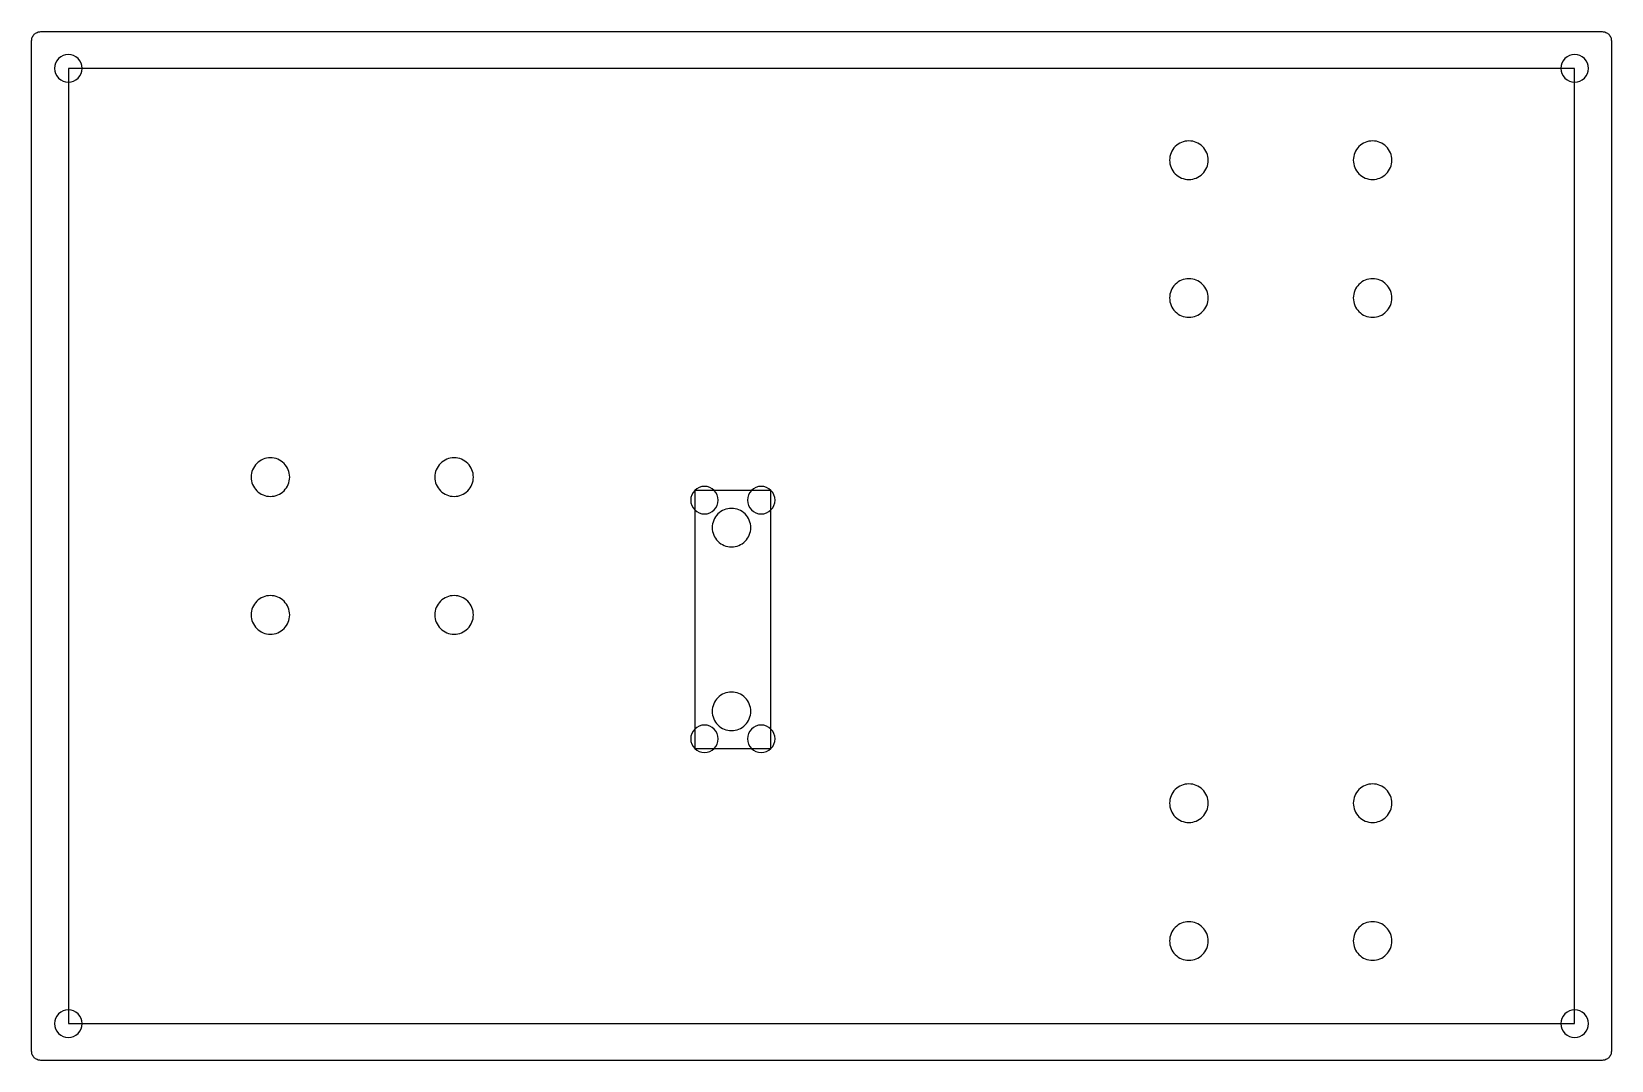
# Model space of a CAD drawing. Extents: x 0 to 172, y 0 to 112.
import ezdxf

# ---------------------------------------------------------------- set-up
doc = ezdxf.new("R2010")
doc.units = 0
doc.layers.add('LAYER_1', color=18, linetype='CONTINUOUS')

msp = doc.modelspace()

# ---------------------------------------------------------------- linework, layer by layer
at = {"layer": 'LAYER_1'}
for points in [[(1, 112), (171, 112), (171.1, 111.99), (171.2, 111.98), (171.3, 111.96), (171.39, 111.92), (171.48, 111.88), (171.56, 111.83), (171.64, 111.77), (171.71, 111.71), (171.77, 111.64), (171.83, 111.56), (171.88, 111.48), (171.92, 111.39), (171.96, 111.3), (171.98, 111.2), (171.99, 111.1), (172, 111), (172, 1), (171.99, 0.9), (171.98, 0.8), (171.96, 0.7), (171.92, 0.61), (171.88, 0.52), (171.83, 0.44), (171.77, 0.36), (171.71, 0.29), (171.64, 0.23), (171.56, 0.17), (171.48, 0.12), (171.39, 0.08), (171.3, 0.04), (171.2, 0.02), (171.1, 0.01), (171, 0), (1, 0), (0.9, 0.01), (0.8, 0.02), (0.7, 0.04), (0.61, 0.08), (0.52, 0.12), (0.44, 0.17), (0.36, 0.23), (0.29, 0.29), (0.23, 0.36), (0.17, 0.44), (0.12, 0.52), (0.08, 0.61), (0.04, 0.7), (0.02, 0.8), (0.01, 0.9), (0, 1), (0, 111), (0.01, 111.1), (0.02, 111.2), (0.04, 111.3), (0.08, 111.39), (0.12, 111.48), (0.17, 111.56), (0.23, 111.64), (0.29, 111.71), (0.36, 111.77), (0.44, 111.83), (0.52, 111.88), (0.61, 111.92), (0.7, 111.96), (0.8, 111.98), (0.9, 111.99)], [(4, 4), (168, 4), (168, 108), (4, 108)], [(72.2, 33.95), (80.5, 33.95), (80.5, 62.05), (72.2, 62.05)]]:
    msp.add_lwpolyline(points, close=True, dxfattribs=at)
for points in [[(4, 109.5, 0.414214), (2.5, 108, 0.414214), (4, 106.5, 0.414214), (5.5, 108, 0.414214)], [(168, 109.5, 0.414214), (166.5, 108, 0.414214), (168, 106.5, 0.414214), (169.5, 108, 0.414214)], [(126, 100.1, 0.414214), (123.9, 98, 0.414214), (126, 95.9, 0.414214), (128.1, 98, 0.414214)], [(146, 100.1, 0.414214), (143.9, 98, 0.414214), (146, 95.9, 0.414214), (148.1, 98, 0.414214)], [(126, 85.1, 0.414214), (123.9, 83, 0.414214), (126, 80.9, 0.414214), (128.1, 83, 0.414214)], [(146, 85.1, 0.414214), (143.9, 83, 0.414214), (146, 80.9, 0.414214), (148.1, 83, 0.414214)], [(26, 65.6, 0.414214), (23.9, 63.5, 0.414214), (26, 61.4, 0.414214), (28.1, 63.5, 0.414214)], [(46, 65.6, 0.414214), (43.9, 63.5, 0.414214), (46, 61.4, 0.414214), (48.1, 63.5, 0.414214)], [(73.26, 62.49, 0.414214), (71.76, 60.99, 0.414214), (73.26, 59.49, 0.414214), (74.76, 60.99, 0.414214)], [(79.44, 62.49, 0.414214), (77.94, 60.99, 0.414214), (79.44, 59.49, 0.414214), (80.94, 60.99, 0.414214)], [(76.2, 60.1, 0.414214), (74.1, 58, 0.414214), (76.2, 55.9, 0.414214), (78.3, 58, 0.414214)], [(26, 50.6, 0.414214), (23.9, 48.5, 0.414214), (26, 46.4, 0.414214), (28.1, 48.5, 0.414214)], [(46, 50.6, 0.414214), (43.9, 48.5, 0.414214), (46, 46.4, 0.414214), (48.1, 48.5, 0.414214)], [(76.2, 40.1, 0.414214), (74.1, 38, 0.414214), (76.2, 35.9, 0.414214), (78.3, 38, 0.414214)], [(73.26, 36.51, 0.414214), (71.76, 35.01, 0.414214), (73.26, 33.51, 0.414214), (74.76, 35.01, 0.414214)], [(79.44, 36.51, 0.414214), (77.94, 35.01, 0.414214), (79.44, 33.51, 0.414214), (80.94, 35.01, 0.414214)], [(126, 30.1, 0.414214), (123.9, 28, 0.414214), (126, 25.9, 0.414214), (128.1, 28, 0.414214)], [(146, 30.1, 0.414214), (143.9, 28, 0.414214), (146, 25.9, 0.414214), (148.1, 28, 0.414214)], [(126, 15.1, 0.414214), (123.9, 13, 0.414214), (126, 10.9, 0.414214), (128.1, 13, 0.414214)], [(146, 15.1, 0.414214), (143.9, 13, 0.414214), (146, 10.9, 0.414214), (148.1, 13, 0.414214)], [(4, 5.5, 0.414214), (2.5, 4, 0.414214), (4, 2.5, 0.414214), (5.5, 4, 0.414214)], [(168, 5.5, 0.414214), (166.5, 4, 0.414214), (168, 2.5, 0.414214), (169.5, 4, 0.414214)]]:
    msp.add_lwpolyline(points, format="xyb", close=True, dxfattribs=at)

doc.saveas('drawing.dxf')
